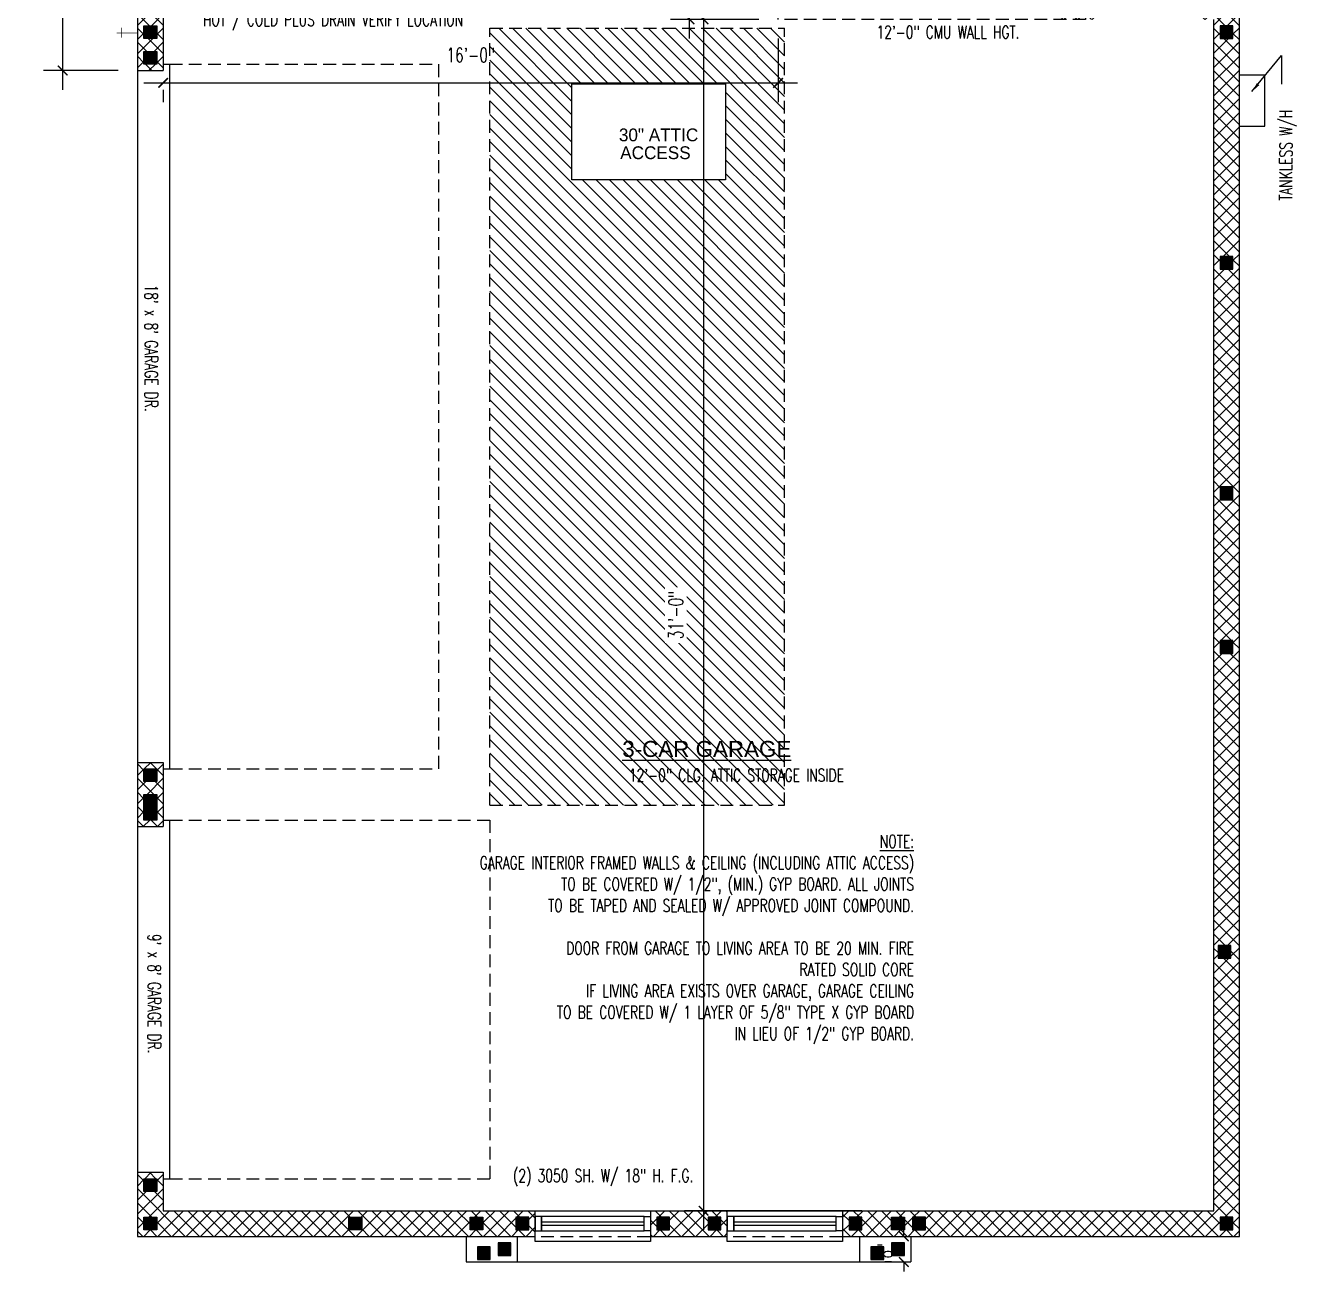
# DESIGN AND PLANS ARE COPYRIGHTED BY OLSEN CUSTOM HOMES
# Model space of a CAD drawing. Header units: inches. Extents: x -25328 to 8149, y -5530 to 4336.
# Drawn here: x -24869.6 to -24472.7, y 2474.4 to 2863.5 of the extents above; entities that cross this region are included whole.
import ezdxf

# ---------------------------------------------------------------- set-up
doc = ezdxf.new("R2010")
doc.units = ezdxf.units.IN
doc.header["$LTSCALE"] = 16
doc.header["$MEASUREMENT"] = 0
doc.linetypes.add('HIDDEN', pattern=[0.375, 0.25, -0.125])
doc.layers.get('0').update_dxf_attribs({"linetype": 'CONTINUOUS'})
doc.layers.get('DEFPOINTS').update_dxf_attribs({"linetype": 'CONTINUOUS'})
doc.layers.add('AREA', color=7, linetype='HIDDEN', plot=False)
for name, color, linetype in [('BLOCK', 8, 'CONTINUOUS'), ('CELLS', 165, 'CONTINUOUS'), ('DIM', 5, 'CONTINUOUS'), ('DIMS', 5, 'CONTINUOUS'), ('DOORS', 1, 'CONTINUOUS'), ('HATCH', 8, 'CONTINUOUS'), ('PLUMBING', 4, 'CONTINUOUS'), ('TEXT', 11, 'CONTINUOUS'), ('TEXT ROOM', 3, 'CONTINUOUS'), ('WALLS EXT', 6, 'CONTINUOUS'), ('WALLS INT', 6, 'CONTINUOUS'), ('WINDOWS', 1, 'CONTINUOUS')]:
    doc.layers.add(name, color=color, linetype=linetype)
doc.styles.add('ARCHM', font='ARCHM.SHX')
doc.styles.add('PAYTAS RM', font='romans.shx', dxfattribs={"width": 0.7, "height": 4.5})
doc.styles.add('PAYTS NOTES', font='romans.shx', dxfattribs={"width": 0.7, "height": 4.5})
doc.styles.add('TEST', font='swissk.ttf', dxfattribs={"height": 4})
doc.dimstyles.new('DIM- PAYTAS', dxfattribs={"dimscale": 48, "dimtxt": 0.1, "dimasz": 0.0625, "dimexe": 0.125, "dimexo": 0.125, "dimgap": 0.125, "dimtad": 1, "dimdec": 1, "dimzin": 3, "dimdsep": 46, "dimlunit": 4, "dimtxsty": 'PAYTAS RM', "dimblk": 'ARCHTICK', "dimcen": 0.09, "dimdle": 0.125, "dimclrd": 5, "dimclre": 5, "dimclrt": 11, "dimadec": 0, "dimazin": 0, "dimtfac": 1, "dimtdec": 1, "dimtofl": 0, "dimtmove": 2, "dimatfit": 3, "dimfxl": 0, "dimfrac": 2, "dimtolj": 1, "dimtzin": 3, "dimarcsym": 0})
pattern_1 = [(45, (-20738.2125, 971.5904), (-2.2097087, 2.2097087), []), (135, (-20738.2125, 971.5904), (-2.2097087, -2.2097087), [])]

# ---------------------------------------------------------------- blocks, each defined once
blk = doc.blocks.new('CELL')
at = {"layer": 'CELLS', "linetype": 'Continuous'}
for p, q in [((-1.99, -1.89), (-1.99, 2.11)), ((-1.99, 2.11), (2.01, 2.11)), ((2.01, 2.11), (2.01, -1.89)), ((2.01, -1.89), (-1.99, -1.89))]:
    blk.add_line(p, q, dxfattribs=at)
for points in [[(-1.99, 2.11), (-1.99, -1.89), (2.01, 2.11), (-0.07, -1.89)], [(2.01, 2.11), (-0.07, -1.89), (2.01, -0.79), (1.71, -1.89)], [(2.01, -0.79), (1.71, -1.89), (2.01, -1.89)]]:
    blk.add_solid(points, dxfattribs=at)
blk = doc.blocks.new('_ArchTick')
at = {"color": 0, "linetype": 'ByBlock', "const_width": 0.15}
blk.add_lwpolyline([(-0.5, -0.5), (0.5, 0.5)], dxfattribs=at)
blk = doc.blocks.new('*D370')
at = {"layer": 'DEFPOINTS', "color": 0, "transparency": 16777216}
for p in [(-24867.61, 2945.4), (-24857.98, 2945.4), (-24834.61, 2849.4)]:
    blk.add_point(p, dxfattribs=at)
at = {"layer": 'DIMS', "color": 5, "lineweight": -2, "transparency": 16777216}
for p, q in [((-24857.98, 2843.4), (-24857.98, 2951.4)), ((-24861.61, 2945.4), (-24851.98, 2945.4)), ((-24840.61, 2849.4), (-24863.98, 2849.4))]:
    blk.add_line(p, q, dxfattribs=at)
at = {"layer": 'DIMS', "color": 5, "lineweight": -2, "transparency": 16777216, "xscale": 3, "yscale": 3, "zscale": 3}
for p, rotation in [((-24857.98, 2945.4), 90), ((-24857.98, 2849.4), 270)]:
    blk.add_blockref('_ArchTick', p, dxfattribs=dict(at, rotation=rotation))
at = {"layer": 'DIMS', "color": 11, "transparency": 16777216, "insert": (-24866.66, 2897.4), "char_height": 4.5, "attachment_point": 5, "rotation": 90, "style": 'PAYTAS RM'}
blk.add_mtext('\\A1;8\'-0"', dxfattribs=at)
blk = doc.blocks.new('*D379')
at = {"layer": 'DEFPOINTS', "color": 0, "transparency": 16777216}
for p in [(-24676.45, 2893.4), (-24662.26, 2893.4), (-24634.61, 2865.4)]:
    blk.add_point(p, dxfattribs=at)
at = {"layer": 'DIMS', "color": 5, "lineweight": -2, "transparency": 16777216}
for p, q in [((-24662.26, 2859.4), (-24662.26, 2899.4)), ((-24670.45, 2893.4), (-24656.26, 2893.4)), ((-24640.61, 2865.4), (-24668.26, 2865.4))]:
    blk.add_line(p, q, dxfattribs=at)
at = {"layer": 'DIMS', "color": 5, "lineweight": -2, "transparency": 16777216, "xscale": 3, "yscale": 3, "zscale": 3}
for p, rotation in [((-24662.26, 2893.4), 90), ((-24662.26, 2865.4), 270)]:
    blk.add_blockref('_ArchTick', p, dxfattribs=dict(at, rotation=rotation))
at = {"layer": 'DIMS', "color": 11, "transparency": 16777216, "insert": (-24670.94, 2879.4), "char_height": 4.5, "attachment_point": 5, "rotation": 90, "style": 'PAYTAS RM'}
blk.add_mtext('\\A1;2\'-4"', dxfattribs=at)
blk = doc.blocks.new('*D443')
at = {"layer": 'DEFPOINTS', "color": 0, "transparency": 16777216}
for p in [(-24634.61, 2865.4), (-24826.61, 2849.4), (-24634.61, 2845.57)]:
    blk.add_point(p, dxfattribs=at)
at = {"layer": 'DIMS', "color": 5, "lineweight": -2, "transparency": 16777216}
for p, q in [((-24634.61, 2859.4), (-24634.61, 2839.57)), ((-24832.61, 2845.57), (-24628.61, 2845.57)), ((-24826.61, 2843.4), (-24826.61, 2839.57))]:
    blk.add_line(p, q, dxfattribs=at)
at = {"layer": 'DIMS', "color": 5, "lineweight": -2, "transparency": 16777216, "xscale": 3, "yscale": 3, "zscale": 3, "rotation": 180}
blk.add_blockref('_ArchTick', (-24826.61, 2845.57), dxfattribs=at)
at = {"layer": 'DIMS', "color": 5, "lineweight": -2, "transparency": 16777216, "xscale": 3, "yscale": 3, "zscale": 3}
blk.add_blockref('_ArchTick', (-24634.61, 2845.57), dxfattribs=at)
at = {"layer": 'DIMS', "color": 11, "transparency": 16777216, "insert": (-24730.61, 2854.25), "char_height": 4.5, "attachment_point": 5, "style": 'PAYTAS RM'}
blk.add_mtext('\\A1;16\'-0"', dxfattribs=at)
blk = doc.blocks.new('*D390')
at = {"layer": 'DEFPOINTS', "color": 0, "transparency": 16777216}
for p in [(-24602.48, 2485.4), (-24595.34, 2485.4), (-24593.17, 2477.4)]:
    blk.add_point(p, dxfattribs=at)
at = {"layer": 'DIMS', "color": 5, "lineweight": -2, "transparency": 16777216}
for p, q in [((-24595.34, 2485.4), (-24595.34, 2488.4)), ((-24596.48, 2485.4), (-24589.34, 2485.4)), ((-24599.17, 2477.4), (-24601.34, 2477.4)), ((-24595.34, 2477.4), (-24595.34, 2474.4))]:
    blk.add_line(p, q, dxfattribs=at)
at = {"layer": 'DIMS', "color": 5, "lineweight": -2, "transparency": 16777216, "xscale": 3, "yscale": 3, "zscale": 3}
for p, rotation in [((-24595.34, 2485.4), 270), ((-24595.34, 2477.4), 90)]:
    blk.add_blockref('_ArchTick', p, dxfattribs=dict(at, rotation=rotation))
at = {"layer": 'DIMS', "color": 11, "transparency": 16777216, "insert": (-24601.36, 2480.9), "char_height": 4.5, "attachment_point": 5, "rotation": 90, "style": 'PAYTAS RM'}
blk.add_mtext('\\A1;8"', dxfattribs=at)
blk = doc.blocks.new('*D401')
at = {"layer": 'DEFPOINTS', "color": 0, "transparency": 16777216}
for p in [(-24634.61, 2865.4), (-24657.87, 2493.4), (-24602.48, 2493.4)]:
    blk.add_point(p, dxfattribs=at)
at = {"layer": 'DIM', "color": 5, "lineweight": -2, "transparency": 16777216}
for p, q in [((-24657.87, 2871.4), (-24657.87, 2487.4)), ((-24640.61, 2865.4), (-24663.87, 2865.4)), ((-24608.48, 2493.4), (-24663.87, 2493.4))]:
    blk.add_line(p, q, dxfattribs=at)
at = {"layer": 'DIM', "color": 5, "lineweight": -2, "transparency": 16777216, "xscale": 3, "yscale": 3, "zscale": 3}
for p, rotation in [((-24657.87, 2865.4), 90), ((-24657.87, 2493.4), 270)]:
    blk.add_blockref('_ArchTick', p, dxfattribs=dict(at, rotation=rotation))
at = {"layer": 'DIM', "color": 11, "transparency": 16777216, "insert": (-24666.55, 2679.4), "char_height": 4.5, "attachment_point": 5, "rotation": 90, "style": 'PAYTAS RM', "bg_fill": 3, "box_fill_scale": 1.25, "bg_fill_color": 256, "bg_fill_true_color": 13158600, "bg_fill_transparency": 0}
blk.add_mtext('\\A1;31\'-0"', dxfattribs=at)

msp = doc.modelspace()

# ---------------------------------------------------------------- hatches: boundary and pattern name
at = {"layer": 'DIMS'}
h = msp.add_hatch(dxfattribs=at)
h.set_pattern_fill('ANSI37', color=8, scale=25, style=0)
h.set_pattern_definition(pattern_1)
h.paths.add_polyline_path([(-24828.60610512, 2899.40038371), (-24828.60610512, 2895.40038371), (-24832.60610512, 2895.40038371), (-24832.60610512, 2899.40038371)], flags=16)
h.paths.add_polyline_path([(-24828.60610512, 2863.40038371), (-24828.60610512, 2859.40038371), (-24832.60610512, 2859.40038371), (-24832.60610512, 2863.40038371)], flags=16)
h.paths.add_polyline_path([(-24828.60610512, 2855.40038371), (-24828.60610512, 2851.40038371), (-24832.60610512, 2851.40038371), (-24832.60610512, 2855.40038371)], flags=16)
h.paths.add_polyline_path([(-24826.60610512, 2906.14772563), (-24834.60610512, 2906.14772563), (-24834.60610512, 2849.39772563), (-24826.60610512, 2849.39772563)])
h.paths.add_polyline_path([(-24834.60610512, 2942.14772563), (-24826.60610512, 2942.14772563), (-24826.60610512, 2945.39772563), (-24834.60610512, 2945.39772563)])
h = msp.add_hatch(dxfattribs=at)
h.set_pattern_fill('ANSI37', color=8, scale=25, style=0)
h.set_pattern_definition(pattern_1)
h.paths.add_polyline_path([(-24490.60610512, 2665.39772563), (-24490.60610512, 2873.39772563), (-24502.60610512, 2873.39772563), (-24502.60610512, 2865.39772563), (-24498.60610512, 2865.39772563), (-24498.60610512, 2673.39772563), (-24498.60610512, 2493.39772563), (-24614.48110512, 2493.39772563), (-24614.48110512, 2485.39772563), (-24600.3490796, 2485.39772563), (-24490.60610512, 2485.39772563)])
h.paths.add_polyline_path([(-24496.60610512, 2487.40038371), (-24496.60610512, 2491.40038371), (-24492.60610512, 2491.40038371), (-24492.60610512, 2487.40038371)], flags=16)
h.paths.add_polyline_path([(-24588.60610512, 2487.40038371), (-24592.60610512, 2487.40038371), (-24592.60610512, 2491.40038371), (-24588.60610512, 2491.40038371)], flags=16)
h.paths.add_polyline_path([(-24595.16739662, 2487.40038371), (-24599.16739662, 2487.40038371), (-24599.16739662, 2491.40038371), (-24595.16739662, 2491.40038371)], flags=16)
h.paths.add_polyline_path([(-24497.27447545, 2572.21820286), (-24497.27447545, 2576.21820286), (-24493.27447545, 2576.21820286), (-24493.27447545, 2572.21820286)], flags=16)
h.paths.add_polyline_path([(-24608.48110512, 2487.40039897), (-24612.48110512, 2487.40039897), (-24612.48110512, 2491.40039897), (-24608.48110512, 2491.40039897)], flags=16)
h.paths.add_polyline_path([(-24496.60610512, 2667.40038371), (-24496.60610512, 2671.40038371), (-24492.60610512, 2671.40038371), (-24492.60610512, 2667.40038371)], flags=16)
h.paths.add_polyline_path([(-24496.60610512, 2715.40038371), (-24496.60610512, 2719.40038371), (-24492.60610512, 2719.40038371), (-24492.60610512, 2715.40038371)], flags=16)
h.paths.add_polyline_path([(-24496.60610512, 2787.40038371), (-24496.60610512, 2791.40038371), (-24492.60610512, 2791.40038371), (-24492.60610512, 2787.40038371)], flags=16)
h.paths.add_polyline_path([(-24496.60610512, 2859.40038371), (-24496.60610512, 2863.40038371), (-24492.60610512, 2863.40038371), (-24492.60610512, 2859.40038371)], flags=16)
h.paths.add_polyline_path([(-24500.66916231, 2867.39772563), (-24500.66916231, 2871.39772563), (-24496.66916231, 2871.39772563), (-24496.60610512, 2871.39776688), (-24496.60610512, 2871.40038371), (-24492.60610512, 2871.40038371), (-24492.60610512, 2867.40038371), (-24496.60610512, 2867.40038371), (-24496.66916231, 2867.40034246), (-24496.66916231, 2867.39772563)], flags=16)
h = msp.add_hatch(dxfattribs=at)
h.set_pattern_fill('ANSI37', color=8, scale=25, style=0)
h.set_pattern_definition(pattern_1)
h.paths.add_polyline_path([(-24540.44490539, 2867.51430551), (-24544.44490539, 2867.51430551), (-24544.44490539, 2871.51430551), (-24540.44490539, 2871.51430551)], flags=16)
h.paths.add_polyline_path([(-24496.60610512, 2871.40038371), (-24492.60610512, 2871.40038371), (-24492.60610512, 2867.40038371), (-24496.60610512, 2867.40038371)], flags=16)
h.paths.add_polyline_path([(-24496.60610512, 2863.40038371), (-24492.60610512, 2863.40038371), (-24492.60610512, 2859.40038371), (-24496.60610512, 2859.40038371)], flags=16)
h.paths.add_polyline_path([(-24534.60610512, 2865.39772563), (-24534.60610512, 2873.39772563), (-24546.60610512, 2873.39772563), (-24546.60610512, 2865.39772563)])
h.paths.add_polyline_path([(-24502.60610512, 2873.39772563), (-24502.60610512, 2865.39772563), (-24498.60610512, 2865.39772563), (-24498.60610512, 2857.39772563), (-24490.60610512, 2857.39772563), (-24490.60610512, 2873.39772563)])
h = msp.add_hatch(dxfattribs=at)
h.set_pattern_fill('ANSI37', color=8, scale=25, style=0)
h.set_pattern_definition(pattern_1)
h.paths.add_polyline_path([(-24834.60610512, 2621.39772563), (-24834.60610512, 2613.39772563), (-24826.60610512, 2613.39772563), (-24826.60610512, 2625.39772563), (-24826.60610512, 2633.39772563), (-24834.60610512, 2633.39772563)])
h.paths.add_polyline_path([(-24832.60610512, 2627.40038371), (-24832.60610512, 2631.40038371), (-24828.60610512, 2631.40038371), (-24828.60610512, 2627.40038371)], flags=16)
h.paths.add_polyline_path([(-24828.60610512, 2623.40038371), (-24828.60610512, 2619.40038371), (-24832.60610512, 2619.40038371), (-24832.60610512, 2623.40038371)], flags=16)
h.paths.add_polyline_path([(-24828.60610512, 2619.40038371), (-24828.60610512, 2615.40038371), (-24832.60610512, 2615.40038371), (-24832.60610512, 2619.40038371)], flags=16)
h = msp.add_hatch(dxfattribs=at)
h.set_pattern_fill('ANSI37', color=8, scale=25, style=0)
h.set_pattern_definition(pattern_1)
h.paths.add_polyline_path([(-24710.48110512, 2493.39772563), (-24826.60610512, 2493.39772563), (-24826.60610512, 2505.39772563), (-24834.60610512, 2505.39772563), (-24834.60610512, 2485.39772563), (-24710.48110512, 2485.39772563)])
h.paths.add_polyline_path([(-24828.60610512, 2487.40038371), (-24832.60610512, 2487.40038371), (-24832.60610512, 2491.40038371), (-24828.60610512, 2491.40038371)], flags=16)
h.paths.add_polyline_path([(-24828.60610512, 2499.40038371), (-24832.60610512, 2499.40038371), (-24832.60610512, 2503.40038371), (-24828.60610512, 2503.40038371)], flags=16)
h.paths.add_polyline_path([(-24768.60610512, 2487.40038371), (-24768.60610512, 2491.40038371), (-24764.60610512, 2491.40038371), (-24764.60610512, 2487.40038371)], flags=16)
h.paths.add_polyline_path([(-24730.79481362, 2487.40038371), (-24730.79481362, 2491.40038371), (-24726.79481362, 2491.40038371), (-24726.79481362, 2487.40038371)], flags=16)
h.paths.add_polyline_path([(-24716.48110512, 2487.40038371), (-24716.48110512, 2491.40038371), (-24712.48110512, 2491.40038371), (-24712.48110512, 2487.40038371)], flags=16)
h = msp.add_hatch(dxfattribs=at)
h.set_pattern_fill('ANSI37', color=8, scale=25, style=0)
h.set_pattern_definition(pattern_1)
h.paths.add_polyline_path([(-24650.48110512, 2493.39772563), (-24674.48110512, 2493.39772563), (-24674.48110512, 2485.39772563), (-24650.48110512, 2485.39772563)])
h.paths.add_polyline_path([(-24656.48110512, 2491.40038371), (-24652.48110512, 2491.40038371), (-24652.48110512, 2487.40038371), (-24656.48110512, 2487.40038371)], flags=16)
h.paths.add_polyline_path([(-24668.48110512, 2487.40039897), (-24672.48110512, 2487.40039897), (-24672.48110512, 2491.40039897), (-24668.48110512, 2491.40039897)], flags=16)
at = {"layer": 'HATCH'}
h = msp.add_hatch(dxfattribs=at)
h.set_pattern_fill('ANSI31', color=256, scale=24, angle=270, style=0)
h.set_pattern_definition([(315, (-20738.2125, 987.5904), (2.1213203, 2.1213203), [])])
h.paths.add_polyline_path([(-24724.60610512, 2619.99146414), (-24632.60610512, 2619.99146414), (-24632.60610512, 2862.61832892), (-24724.60610512, 2862.61832892)])
h.paths.add_polyline_path([(-24699.0116328, 2815.27911454), (-24699.0116328, 2845.27911454), (-24651.0116328, 2845.27911454), (-24651.0116328, 2815.27911454)], flags=16)
h.paths.add_polyline_path([(-24739.38110512, 2850.87374007), (-24721.83110512, 2850.87374007), (-24721.83110512, 2858.48088293), (-24739.38110512, 2858.48088293)], flags=9)
h.paths.add_polyline_path([(-24685.51511268, 2826.13677585), (-24653.61035078, 2826.13677585), (-24653.61035078, 2833.27963299), (-24685.51511268, 2833.27963299)], flags=8)
h.paths.add_polyline_path([(-24684.9174022, 2820.75542147), (-24660.63168791, 2820.75542147), (-24660.63168791, 2826.75542147), (-24684.9174022, 2826.75542147)], flags=8)
h.paths.add_polyline_path([(-24682.17935431, 2625.63032336), (-24604.31268764, 2625.63032336), (-24604.31268764, 2632.39222812), (-24682.17935431, 2632.39222812)], flags=9)
h.paths.add_polyline_path([(-24684.58386488, 2633.63400465), (-24625.11000201, 2633.63400465), (-24625.11000201, 2641.53624497), (-24684.58386488, 2641.53624497)], flags=9)

# ---------------------------------------------------------------- linework, layer by layer
at = {"layer": 'BLOCK'}
msp.add_lwpolyline([(-24699.0116328, 2815.27911454), (-24699.0116328, 2845.27911454), (-24651.0116328, 2845.27911454), (-24651.0116328, 2815.27911454)], close=True, dxfattribs=at)
at = {"layer": 'DOORS', "color": 8, "linetype": 'HIDDEN'}
for p, q in [((-24724.60610512, 2619.99146414), (-24724.60610512, 2862.61832892)), ((-24724.60610512, 2862.61832892), (-24632.60610512, 2862.61832892)), ((-24632.60610512, 2619.99146414), (-24632.60610512, 2862.61832892)), ((-24824.60610512, 2851.39772563), (-24740.60610512, 2851.39772563)), ((-24740.60610512, 2851.39772563), (-24740.60610512, 2631.39772563)), ((-24824.60610512, 2631.39772563), (-24740.60610512, 2631.39772563)), ((-24724.60610512, 2619.99146414), (-24632.60610512, 2619.99146414)), ((-24824.60610512, 2615.39772563), (-24724.60610512, 2615.39772563)), ((-24724.60610512, 2615.39772563), (-24724.60610512, 2503.39772563)), ((-24824.60610512, 2503.39772563), (-24724.60610512, 2503.39772563))]:
    msp.add_line(p, q, dxfattribs=at)
at = {"layer": 'PLUMBING', "const_width": 0.25}
for points in [[(-24839.57397881, 2862.81343586), (-24839.57397881, 2859.65652551)], [(-24834.60610512, 2861.11638712), (-24841.1607697, 2861.11638712)]]:
    msp.add_lwpolyline(points, dxfattribs=at)
at = {"layer": 'WALLS EXT'}
for p, q in [((-24826.60610512, 2917.39772563), (-24826.60610512, 2849.39772563)), ((-24834.60610512, 2906.14772563), (-24834.60610512, 2621.39772563)), ((-24490.60610512, 2665.39772563), (-24490.60610512, 2873.39772563)), ((-24498.60610512, 2673.39772563), (-24498.60610512, 2865.39772563)), ((-24834.60610512, 2849.39772563), (-24826.60610512, 2849.39772563)), ((-24498.60610512, 2493.39772563), (-24498.60610512, 2673.39772563)), ((-24490.60610512, 2485.39772563), (-24490.60610512, 2665.39772563)), ((-24834.60610512, 2633.39772563), (-24826.60610512, 2633.39772563)), ((-24826.60610512, 2633.39772563), (-24826.60610512, 2625.39772563)), ((-24826.60610512, 2625.39772563), (-24826.60610512, 2625.39772563)), ((-24826.60610512, 2625.39772563), (-24826.60610512, 2613.39772563)), ((-24834.60610512, 2621.39772563), (-24834.60610512, 2621.39772563)), ((-24834.60610512, 2621.39772563), (-24834.60610512, 2485.39772563)), ((-24834.60610512, 2613.39772563), (-24826.60610512, 2613.39772563)), ((-24834.60610512, 2505.39772563), (-24826.60610512, 2505.39772563)), ((-24826.60610512, 2505.39772563), (-24826.60610512, 2493.39772563)), ((-24826.60610512, 2493.39772563), (-24498.60610512, 2493.39772563)), ((-24834.60610512, 2485.39772563), (-24710.48110512, 2485.39772563)), ((-24732.04481362, 2485.39772563), (-24732.04481362, 2477.39772563)), ((-24716.04481362, 2485.39772563), (-24716.04481362, 2477.39772563)), ((-24674.48110512, 2485.39772563), (-24650.48110512, 2485.39772563)), ((-24614.48110512, 2485.39772563), (-24490.60610512, 2485.39772563)), ((-24614.48110512, 2485.39772563), (-24600.3490796, 2485.39772563)), ((-24609.16739662, 2485.39772563), (-24609.16739662, 2477.39772563)), ((-24593.16739662, 2485.39772563), (-24593.16739662, 2477.39772563)), ((-24732.04481362, 2477.39772563), (-24593.16739662, 2477.39772563))]:
    msp.add_line(p, q, dxfattribs=at)
at = {"layer": 'WALLS INT'}
for p, q in [((-24482.60610512, 2848.00078761), (-24490.60610512, 2848.00078761)), ((-24482.60610512, 2832.00078761), (-24482.60610512, 2848.00078761)), ((-24490.60610512, 2832.00078761), (-24482.60610512, 2832.00078761)), ((-24498.60610512, 2673.39772563), (-24498.60610512, 2673.39772563)), ((-24490.60610512, 2665.39772563), (-24490.60610512, 2665.39772563))]:
    msp.add_line(p, q, dxfattribs=at)
at = {"layer": 'WINDOWS'}
for p, q in [((-24826.60610512, 2851.39772563), (-24824.60610512, 2851.39772563)), ((-24824.60610512, 2851.39772563), (-24824.60610512, 2631.39772563)), ((-24826.60610512, 2631.39772563), (-24824.60610512, 2631.39772563)), ((-24826.60610512, 2615.39772563), (-24824.60610512, 2615.39772563)), ((-24824.60610512, 2615.39772563), (-24824.60610512, 2503.39772563)), ((-24826.60610512, 2503.39772563), (-24824.60610512, 2503.39772563)), ((-24708.48110512, 2491.63989454), (-24710.48110512, 2491.63989454)), ((-24710.48110512, 2491.63989454), (-24710.48110512, 2487.13989454)), ((-24676.48110512, 2491.63989454), (-24708.48110512, 2491.63989454)), ((-24708.48110512, 2489.38989454), (-24708.48110512, 2491.63989454)), ((-24708.48110512, 2491.63989454), (-24708.48110512, 2487.13989454)), ((-24708.48110512, 2489.88989454), (-24676.48110512, 2489.88989454)), ((-24708.48110512, 2487.13989454), (-24708.48110512, 2489.38989454)), ((-24708.48110512, 2488.88989454), (-24676.48110512, 2488.88989454)), ((-24676.48110512, 2489.38989454), (-24676.48110512, 2491.63989454)), ((-24676.48110512, 2487.13989454), (-24676.48110512, 2491.63989454)), ((-24676.48110512, 2491.63989454), (-24674.48110512, 2491.63989454)), ((-24676.48110512, 2487.13989454), (-24676.48110512, 2491.63989454)), ((-24674.48110512, 2491.63989454), (-24674.48110512, 2487.13989454)), ((-24648.48110512, 2491.63989454), (-24650.48110512, 2491.63989454)), ((-24650.48110512, 2491.63989454), (-24650.48110512, 2487.13989454)), ((-24616.48110512, 2491.63989454), (-24648.48110512, 2491.63989454)), ((-24648.48110512, 2489.38989454), (-24648.48110512, 2491.63989454)), ((-24648.48110512, 2491.63989454), (-24648.48110512, 2487.13989454)), ((-24648.48110512, 2489.88989454), (-24616.48110512, 2489.88989454)), ((-24648.48110512, 2487.13989454), (-24648.48110512, 2489.38989454)), ((-24648.48110512, 2488.88989454), (-24616.48110512, 2488.88989454)), ((-24616.48110512, 2489.38989454), (-24616.48110512, 2491.63989454)), ((-24616.48110512, 2487.13989454), (-24616.48110512, 2491.63989454)), ((-24616.48110512, 2491.63989454), (-24614.48110512, 2491.63989454)), ((-24616.48110512, 2487.13989454), (-24616.48110512, 2491.63989454)), ((-24614.48110512, 2491.63989454), (-24614.48110512, 2487.13989454)), ((-24710.48110512, 2487.13989454), (-24708.48110512, 2487.13989454)), ((-24708.48110512, 2487.13989454), (-24676.48110512, 2487.13989454)), ((-24674.48110512, 2487.13989454), (-24676.48110512, 2487.13989454)), ((-24650.48110512, 2487.13989454), (-24648.48110512, 2487.13989454)), ((-24648.48110512, 2487.13989454), (-24616.48110512, 2487.13989454)), ((-24614.48110512, 2487.13989454), (-24616.48110512, 2487.13989454))]:
    msp.add_line(p, q, dxfattribs=at)
for points in [[(-24674.48110512, 2493.39774089), (-24674.48110512, 2483.84022273), (-24710.48110512, 2483.84022273), (-24710.48110512, 2493.39774089)], [(-24614.48110512, 2493.39774089), (-24614.48110512, 2483.84022273), (-24650.48110512, 2483.84022273), (-24650.48110512, 2493.39774089)]]:
    msp.add_lwpolyline(points, dxfattribs=at)

# ---------------------------------------------------------------- block references
at = {"layer": 'CELLS', "rotation": 90.00000000000001}
for p in [(-24830.49543217, 2861.39121418), (-24830.49543217, 2853.39121418), (-24830.49543217, 2629.39121418), (-24830.49543217, 2629.39121418), (-24830.49543217, 2621.39121418), (-24830.49543217, 2621.39121418), (-24830.49543217, 2617.39121418), (-24830.49543217, 2617.39121418), (-24830.49543217, 2501.39121418), (-24830.49543217, 2501.39121418), (-24830.49543217, 2501.39121418), (-24830.49543217, 2489.39121418), (-24766.49543217, 2489.39121418), (-24728.68414067, 2489.39121418), (-24597.05672367, 2489.39121418)]:
    msp.add_blockref('CELL', p, dxfattribs=at)
at = {"layer": 'CELLS', "xscale": -1, "rotation": 270}
for p in [(-24494.71677807, 2861.39121418), (-24494.71677807, 2789.39121418), (-24494.71677807, 2717.39121418), (-24494.71677807, 2669.39121418), (-24494.71677807, 2669.39121418), (-24495.3851484, 2574.20903333), (-24714.59177807, 2489.39121418), (-24670.59177807, 2489.39122944), (-24654.59177807, 2489.39121418), (-24610.59177807, 2489.39122944), (-24590.71677807, 2489.39121418), (-24494.71677807, 2489.39121418), (-24726.61883693, 2480.12685935), (-24720.15548656, 2481.39121418), (-24603.74141993, 2480.12685935), (-24597.27806957, 2481.39121418)]:
    msp.add_blockref('CELL', p, dxfattribs=at)

# ---------------------------------------------------------------- texts
at = {"layer": 'TEXT', "style": 'ARCHM'}
for s, p in [('30" ATTIC', (-24684.32463649, 2827.32725204)), ('ACCESS', (-24683.9174022, 2821.75542147))]:
    msp.add_text(s, height=4, dxfattribs=at).set_placement(p)
at = {"layer": 'TEXT', "style": 'PAYTS NOTES', "width": 0.7}
for s, p in [("18' x 8' GARAGE DR.", (-24832.2862938, 2782.60390553)), ("9' x 8' GARAGE DR.", (-24831.33924226, 2579.81553305))]:
    msp.add_text(s, height=4, rotation=270, dxfattribs=at).set_placement(p)
at = {"layer": 'TEXT', "char_height": 4, "style": 'PAYTS NOTES'}
for s, insert, width, attachment_point in [('\\A1;HOT / COLD PLUS DRAIN VERIFY LOCATION', (-24814.18917388, 2867.30343913), 90.2184275459, 1), ('\\pt4.004,8.009,12;12\'-0" CLG. ATTIC STORAGE INSIDE ', (-24681.17935431, 2631.39222812), 83.9529322576, 1), ('{\\LNOTE:\\P}GARAGE INTERIOR FRAMED WALLS & CEILING (INCLUDING ATTIC ACCESS)\\PTO BE COVERED W/ 1/2", (MIN.) GYP BOARD. ALL JOINTS\\PTO BE TAPED AND SEALED W/ APPROVED JOINT COMPOUND.\\P\\PDOOR FROM GARAGE TO LIVING AREA TO BE 20 MIN. FIRE\\PRATED SOLID CORE\\PIF LIVING AREA EXISTS OVER GARAGE, GARAGE CEILING\\PTO BE COVERED W/ 1 LAYER OF 5/8" TYPE X GYP BOARD\\PIN LIEU OF 1/2" GYP BOARD.', (-24592.19304499, 2610.71452885), 177.4620267974, 3), ('\\A1;(2) 3050 SH. W/ 18" H. F.G. ', (-24717.3621373, 2506.35877068), 86.250123849, 1)]:
    msp.add_mtext(s, dxfattribs=dict(at, insert=insert, width=width, attachment_point=attachment_point))
at = {"layer": 'TEXT', "insert": (-24472.7469584, 2837.21533899), "char_height": 4, "width": 40.9088087707, "attachment_point": 9, "rotation": 90, "style": 'PAYTS NOTES'}
msp.add_mtext('\\A1;TANKLESS W/H', dxfattribs=at)
at = {"layer": 'TEXT ROOM', "style": 'TEST'}
msp.add_text('%%U3-CAR GARAGE', height=5, dxfattribs=at).set_placement((-24683.26682482, 2635.09021646))

# ---------------------------------------------------------------- dimensions: what is measured, and where the dimension line sits
at = {"layer": 'DIMS'}
for base, p1, p2, picture, middle in [((-24857.97646793, 2945.39772563), (-24834.60610512, 2849.39772563), (-24867.60610512, 2945.39772563), '*D370', (-24866.65503936, 2897.39772563)), ((-24662.26490389, 2893.39772563), (-24634.60610512, 2865.39772563), (-24676.44872699, 2893.39772563), '*D379', (-24670.94347532, 2879.39772563))]:
    dim = msp.add_linear_dim(base=base, p1=p1, p2=p2, angle=90, dimstyle='DIM- PAYTAS', dxfattribs=at)
    dim.commit()
    dim.dimension.update_dxf_attribs({"geometry": picture, "text_midpoint": middle})
dim = msp.add_linear_dim(base=(-24634.60610512, 2845.57016865), p1=(-24826.60610512, 2849.39772563), p2=(-24634.60610512, 2865.39772563), dimstyle='DIM- PAYTAS', dxfattribs=at)
dim.commit()
dim.dimension.update_dxf_attribs({"geometry": '*D443', "text_midpoint": (-24730.60610512, 2854.24874007)})
dim = msp.add_linear_dim(base=(-24595.33803168, 2485.39772563), p1=(-24593.16739662, 2477.39772563), p2=(-24602.48110512, 2485.39772563), angle=90, dimstyle='DIM- PAYTAS', dxfattribs=at)
dim.commit()
dim.dimension.update_dxf_attribs({"geometry": '*D390', "text_midpoint": (-24601.36076249, 2480.90382572), "dimtype": 160})

# ---------------------------------------------------------------- leaders
at = {"layer": 'WALLS INT'}
msp.add_leader([(-24486.66764096, 2842.83018856), (-24477.49746073, 2854.10342191), (-24477.49746073, 2845.1339945)], dimstyle='DIM- PAYTAS', override={"dimgap": 0.125, "dimtad": 0, "dimtfill": 1, "dimarcsym": 2}, dxfattribs=at)

# ---------------------------------------------------------------- next in the draw order: dimensions: what is measured, and where the dimension line sits
at = {"layer": 'DIM'}
dim = msp.add_linear_dim(base=(-24657.8732029, 2493.39772563), p1=(-24634.60610512, 2865.39772563), p2=(-24602.48110512, 2493.39772563), angle=90, dimstyle='DIM- PAYTAS', override={"dimtfill": 1, "dimarcsym": 2}, dxfattribs=at)
dim.commit()
dim.dimension.update_dxf_attribs({"geometry": '*D401', "text_midpoint": (-24666.55177433, 2679.39772563)})

# ---------------------------------------------------------------- next in the draw order: linework, layer by layer
at = {"layer": 'AREA'}
msp.add_lwpolyline([(-24490.60610512, 2873.39772563), (-24538.60610512, 2873.39772563), (-24538.60610512, 2865.39772563), (-24634.60610512, 2865.39772563), (-24634.60610512, 2893.39772563), (-24834.60610512, 2893.39772563), (-24834.60610512, 2617.39772563), (-24834.60610512, 2617.39772563), (-24834.60610512, 2485.39772563), (-24538.60610512, 2485.39772563), (-24490.60610512, 2485.39772563), (-24490.60610512, 2485.39772563), (-24490.60610512, 2873.39772563)], dxfattribs=at)

# ---------------------------------------------------------------- next in the draw order: texts
at = {"layer": 'TEXT', "insert": (-24603.88963251, 2863.41098847), "char_height": 4, "width": 63.7115776147, "attachment_point": 1, "style": 'PAYTS NOTES'}
msp.add_mtext('\\A1;12\'-0" CMU WALL HGT.', dxfattribs=at)

doc.saveas('drawing.dxf')
